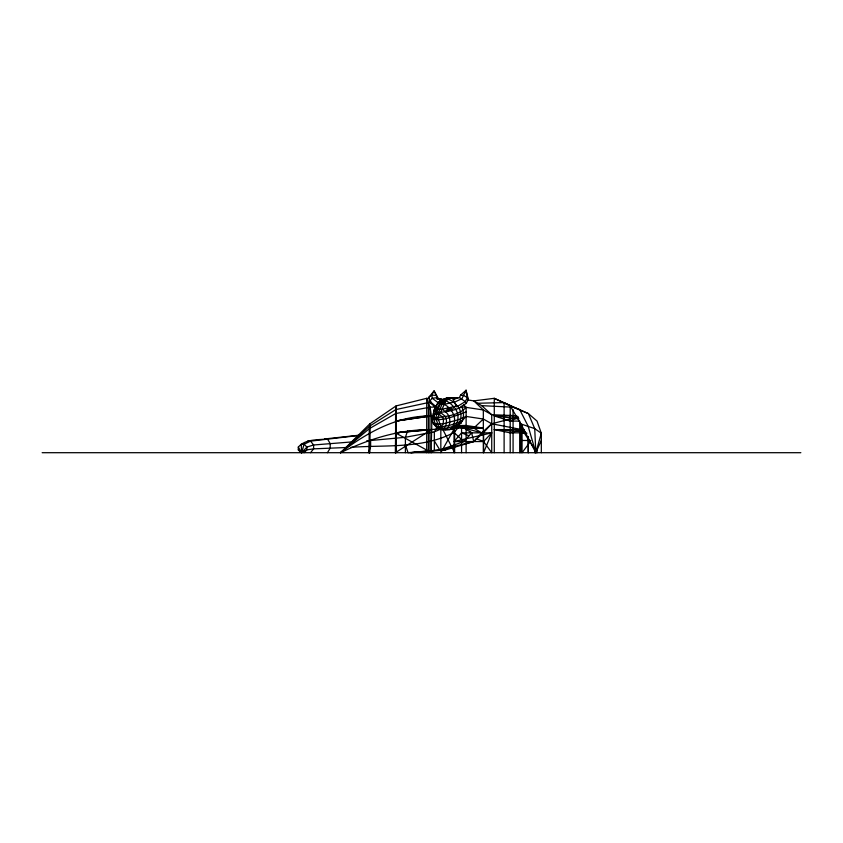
<?xml version="1.0" encoding="UTF-8"?>
<svg xmlns="http://www.w3.org/2000/svg" width="843" height="843" viewBox="0 0 843 843"><rect width="100%" height="100%" fill="white"/><g stroke="black" fill="none" stroke-linecap="round" stroke-linejoin="round"><path stroke-width="1.26" d="M429.287 398.497L426.706 398.317L396.052 405.936L395.378 452.702L431.5 429.593L440.626 428.687M369.213 452.702L369.719 423.945L396.052 405.936L396.052 452.702M465.852 392.806L466.053 390.298L460.541 395.125L459.435 397.548L452.997 399.466L456.727 406.853L465.283 401.616L467.422 397.569L466.053 390.298L461.901 398.665L454.398 402.248M440.594 402.469C439.677 408.254 434.725 411.858 433.439 417.338L433.017 416.242C433.808 410.636 435.273 404.377 440.531 401.289M434.24 418.012L433.85 416.79L433.028 417.78M515.726 415.662L491.732 414.714L483.334 409.961L466.116 407.38C458.118 415.978 444.514 416.632 433.492 418.012L431.995 417.253L436.379 412.596C444.999 412.079 454.124 410.878 461.88 406.811C464.05 411.858 464.272 418.233 461.11 422.912C454.166 426.642 446.242 428.992 438.339 428.708L433.45 423.808L431.669 419.182L431.995 417.253L433.776 415.409L433.186 414.313L435.167 407.106L438.191 409.192L442.28 409.192L457.38 405.873C463.06 412.185 461.816 422.712 455.083 427.801C448.518 430.878 437.865 431.764 434.25 424.018M432.754 416.41L436.379 412.596L436.653 408.086L439.761 404.355L444.208 404.355L453.766 402.143L456.474 404.946M433.629 422.965L433.45 423.808L435.546 424.092L443.155 423.808L457.886 419.877L466.116 416.442L483.334 419.024L491.732 423.776L524.546 430.13M494.283 452.702L494.283 398.317L510.194 405.936L520.932 423.945L535.811 452.702L541.322 433.249L537.023 421.068L528.361 413.576L494.283 398.317L473.766 400.889L467.58 399.898M407.685 430.678L405.399 437.285L405.399 452.702M441.985 404.355L438.486 412.596L436.843 414.134L435.715 418.012L438.781 426.969L440.921 428.708L445.789 429.593M368.412 452.702L370.635 446.6L370.635 440.51L405.399 437.285L434.345 431.848L441.289 428.876M444.208 404.355C453.439 408.96 459.098 421.964 449.993 429.593L443.502 428.708L441.005 426.969L437.939 418.012L439.066 414.134L440.604 412.596L445.863 400.594L451.511 397.759L457.686 398.307L447.064 397.759L442.259 400.046M443.755 401.879L444.293 400.646L439.825 399.192L442.659 404.355L445.104 401.879L442.122 399.519L439.825 399.192L441.31 404.355L440.394 401.626M440.994 400.256L441.416 399.519L439.825 399.192L440.352 401.711L441.247 401.711L442.659 404.355L443.207 403.123M441.31 404.355L439.962 399.192L444.556 403.123L442.269 400.983L441.152 401.711L442.691 400.256L442.122 399.519L439.962 399.192L440.499 403.123M441.795 400.256L442.122 399.519L441.89 400.256L445.104 401.879L439.825 399.192L440.204 400.256L441.416 399.519M441.563 400.983L441.247 401.711L439.962 399.192L442.691 400.256M442.596 400.256L442.269 400.983L439.825 399.192M435.957 425.125L435.515 426.136L436.558 426.969C445.494 426.811 454.662 424.577 462.575 420.341L461.901 420.973M510.194 452.702L510.194 405.936L519.699 409.593L528.15 426.189L535.811 452.702L541.322 440.478M437.19 418.012L438.297 416.79L439.382 417.78M436.548 405.546L438.181 402.143L440.046 401.089M460.858 406.716L466.211 403.439L468.35 399.392L466.053 390.298M436.379 412.596L438.191 409.192M327.453 452.702L330.193 448.118L330.193 443.544L327.453 438.961C317.59 440.046 305.461 438.845 298.306 447.064L298.306 449.877L301.183 452.702M436.179 428.824L434.345 431.848L434.345 449.983M441.005 426.969L443.155 423.808L443.534 419.182L442.628 417.253L439.066 414.134L434.619 414.134C431.89 418.581 435.315 422.733 436.558 426.969M530.099 442.017L522.049 452.702L522.049 424.619M433.017 416.242L433.766 415.251L433.597 413.323M451.5 410.499L454.082 407.106L450.257 403.365L445.863 400.594L442.944 400.646M310.551 452.702L313.607 448.845L313.607 444.988L310.551 441.142L307.505 441.142M443.502 428.708C446.853 425.641 447.296 420.362 445.378 416.41L440.604 412.596M428.908 397.19L434.071 390.899L437.759 397.843L434.071 390.899L431.785 395.093L428.908 397.19L429.624 401.131L431.173 403.565L435.726 407.517M351.067 447.338C385.525 444.746 422.469 449.098 454.029 432.48L458.887 426.874M454.029 441.553L491.732 432.849L483.608 441.553L454.029 441.553L461.564 432.849L491.732 432.849L483.608 452.702L483.608 432.48L491.732 423.776L518.255 416.895M483.608 432.48L473.745 441.553L445.378 449.983L410.741 452.702L439.856 449.983L463.882 441.553L471.627 432.849L469.793 431.194M405.399 444.988L408.075 452.702L439.856 449.983L473.745 441.553L481.68 432.849L491.732 423.776M436.653 425.989L440.204 429.361L446.347 429.361C451.511 424.872 450.815 415.536 445.188 411.595L448.434 408.086M466.116 416.442L459.793 423.239L461.11 422.912L455.083 427.801M436 411.595L434.324 410.499L436.653 408.086M426.706 452.702L426.706 398.317C434.914 415.251 430.32 434.672 431.5 452.702L395.378 432.828L431.5 429.593C399.645 429.298 368.981 438.929 340.561 452.702L369.719 423.945L369.719 452.702M304.049 452.702L306.915 449.877L313.607 448.845L347.158 447.485M473.766 428.086L481.68 432.849L464.198 428.086L457.686 425.504L473.766 428.086L483.334 419.024M434.103 416.094C399.161 414.482 367.485 432.09 340.561 452.702L369.54 426.189L395.81 409.593L428.402 402.575L431.036 402.617M340.561 452.702L369.382 428.634L395.599 413.576L429.951 407.201L435.157 407.011M439.519 402.143L437.875 403.365L439.761 404.355M442.175 400.235L443.945 398.971L448.392 398.971L453.766 402.143M444.935 399.213L447.064 397.759L451.511 397.759L454.598 399.508M443.639 400.594L449.287 397.759M435.546 424.092L436.073 423.808M439.993 424.092L440.52 423.808M516.928 415.915L494.283 415.926L510.194 421.089L518.487 417.475M522.049 429.593L494.283 429.593L510.194 432.828L522.049 429.593L537.023 452.702L537.023 448.971M466.116 411.911C455.283 415.725 443.376 421.405 431.669 419.182M443.06 429.898L454.63 452.702L454.63 428.086L483.334 428.086L466.116 425.504L454.63 428.086L440.836 452.702L440.836 428.096M433.882 416.874L431.5 415.915L395.378 421.068L426.706 415.926M396.052 421.089L431.5 415.915M358.17 435.557L310.551 441.142L304.049 444.25L301.183 444.25L301.72 452.702L306.915 449.877L306.915 447.064L304.049 444.25L301.72 452.702L298.306 449.877M324.703 438.961L359.708 435.125M396.052 432.828L426.706 429.593M454.967 427.264L457.58 427.001M395.378 432.828L431.5 429.593M352.374 441.88L313.607 444.988L306.915 447.064L301.72 452.702L298.306 447.064M366.716 440.805L370.635 440.51M477.718 403.27L504.114 402.575L511.964 406.621M440.678 400.983L439.877 400.983L440.12 399.297M510.194 421.089L519.699 421.089L519.699 452.702M457.686 425.504L466.116 425.504M450.151 429.024L452.375 429.024C459.214 423.787 459.814 413.386 454.082 407.106M510.194 432.828L525.884 432.828M520.932 433.249L526.949 433.249M520.932 440.478L530.784 440.478M445.378 449.983L439.856 449.983L434.345 440.91M42.15 452.702L800.85 452.702M483.334 452.702L483.334 409.961L473.766 400.889L481.68 405.652L511.775 407.137M454.999 426.368L457.57 426.526M465.304 426.99L483.334 428.086M437.043 399.034L443.513 399.477M494.283 429.593L525.368 431.943M460.541 395.125L463.524 395.43L467.422 397.569L468.35 399.392M494.283 415.926L518.888 418.887M461.88 406.811L466.116 407.38L466.116 452.702M455.483 426.579L464.198 428.086L471.627 432.849L473.745 441.553M461.564 432.849L468.908 435.747M476.263 438.645L483.608 441.553L491.732 452.702L491.732 414.714L481.68 405.652M441.911 400.035L436.453 397.77L432.259 398.244L429.624 401.131L436 406.674M513.081 407.201L528.361 413.576L534.736 428.634L535.811 452.702M459.435 397.548L465.283 401.616L466.211 403.439M442.28 409.192L445.188 411.595M454.029 432.48L463.882 441.553M463.587 404.651L466.116 407.38M440.352 401.711L439.877 400.983L440.446 401.711L438.961 403.354L432.259 398.244L431.785 395.093L436.21 395.42L437.496 399.392M438.054 427.707L438.339 428.708M430.815 401.595L431.173 403.565M434.25 409.508L434.324 410.499M541.322 452.702L541.322 433.249L534.736 428.634L520.932 423.945L520.932 452.702M534.736 449.034L534.736 452.702M528.361 436.558L528.361 452.702M528.15 436.864L528.15 452.702M513.081 409.687L513.081 452.702M504.114 402.575L504.114 452.702M461.564 426.368L461.564 452.702M454.029 427.306L454.029 452.702M429.951 407.201L429.951 452.702M428.402 402.575L428.402 452.702M395.81 409.593L395.81 452.702M395.599 413.576L395.599 452.702M369.54 426.189L369.54 452.702M369.382 428.634L369.382 452.702M436.105 408.655L435.705 410.878L434.925 409.877L435.546 408.36L436.105 408.655M451.184 408.36L450.71 409.877L447.085 410.878L449.161 408.655L451.184 408.36"/></g></svg>
